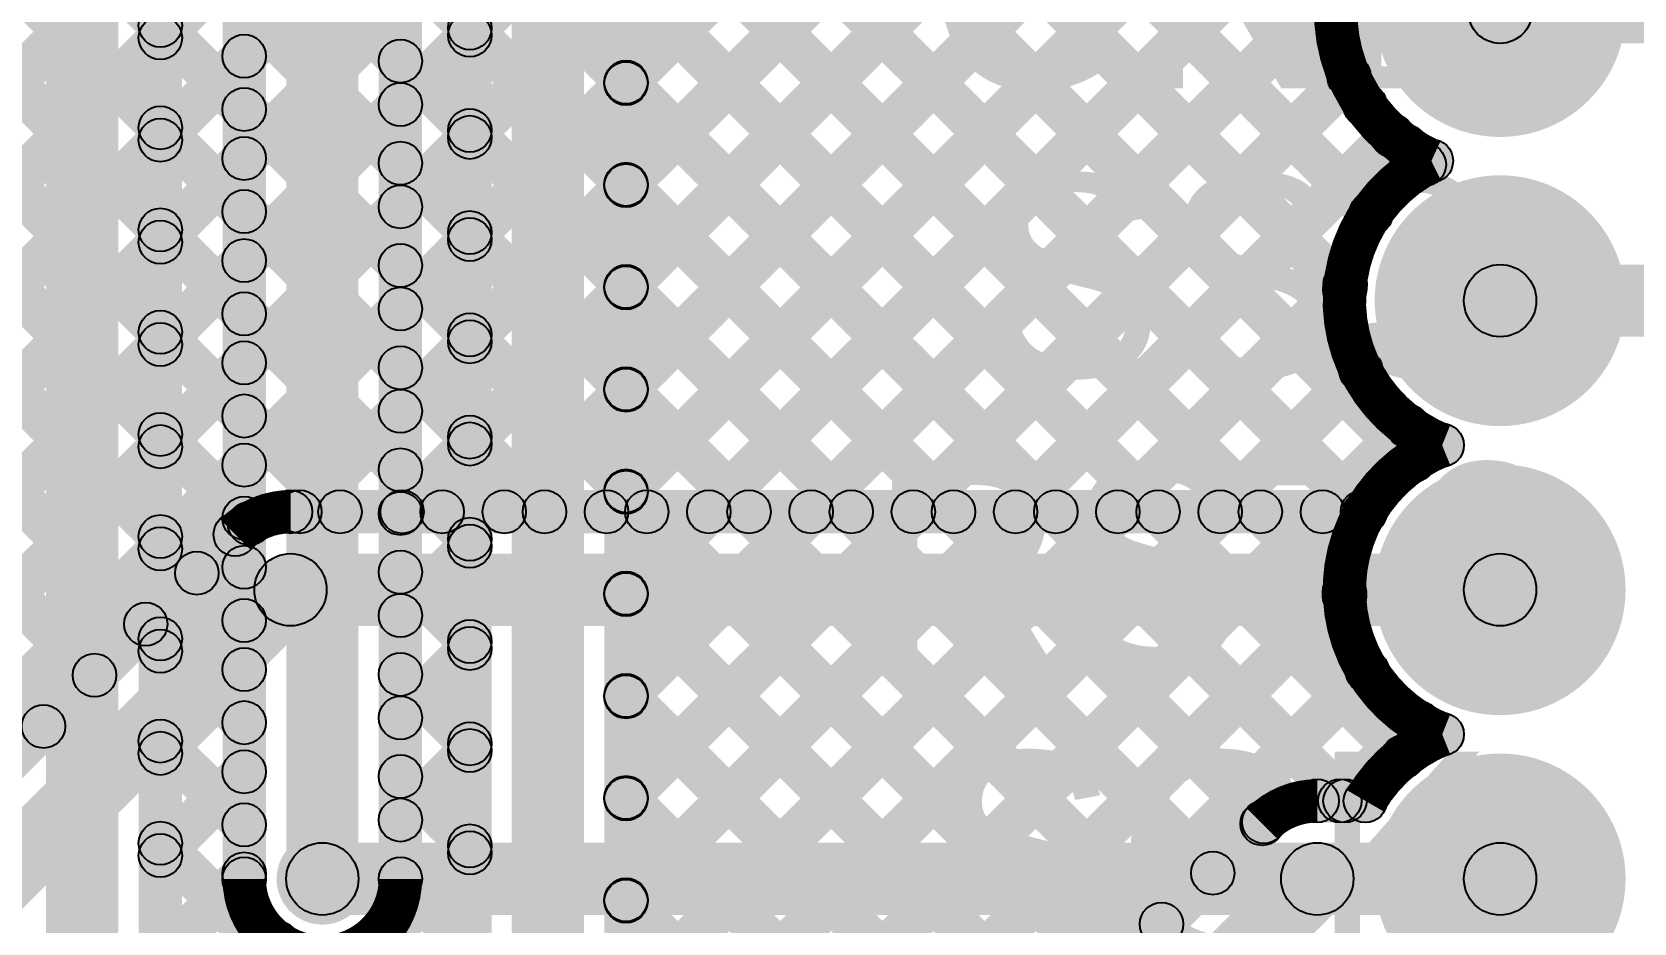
# Model space of a CAD drawing. Header units: millimetres. Extents: x 0 to 212, y 0 to 213.
# Drawn here: x 1.994 to 2.547, y 1.566 to 1.874 of the extents above; entities that cross this region are included whole.
import ezdxf

# ---------------------------------------------------------------- set-up
doc = ezdxf.new("R2010")
doc.units = ezdxf.units.MM
doc.header["$MEASUREMENT"] = 0
for name, color, linetype in [('BottomLayer', 5, 'Continuous'), ('BottomSolder', 6, 'Continuous'), ('PadHoleLayer', 156, 'Continuous'), ('TopLayer', 1, 'Continuous'), ('TopOverlay', 2, 'Continuous'), ('TopSolder', 216, 'Continuous'), ('ViaHoleLayer', 16, 'Continuous')]:
    doc.layers.add(name, color=color, linetype=linetype)

# ---------------------------------------------------------------- blocks, each defined once
blk = doc.blocks.new('HDR_M_1X7_1')
at = {"layer": 'BottomLayer'}
h = blk.add_hatch(color=5, dxfattribs=at)
edge = h.paths.add_edge_path()
edge.add_arc((0.3, 0), 0.03937, 0, 360)
h = blk.add_hatch(color=5, dxfattribs=at)
edge = h.paths.add_edge_path()
edge.add_arc((0.4, 0), 0.03937, 0, 360)
h = blk.add_hatch(color=5, dxfattribs=at)
edge = h.paths.add_edge_path()
edge.add_arc((0.5, 0), 0.03937, 0, 360)
h = blk.add_hatch(color=5, dxfattribs=at)
edge = h.paths.add_edge_path()
edge.add_arc((0.6, 0), 0.03937, 0, 360)
at = {"layer": 'BottomSolder'}
h = blk.add_hatch(color=6, dxfattribs=at)
edge = h.paths.add_edge_path()
edge.add_arc((0.3, 0), 0.04337, 0, 360)
h = blk.add_hatch(color=6, dxfattribs=at)
edge = h.paths.add_edge_path()
edge.add_arc((0.4, 0), 0.04337, 0, 360)
h = blk.add_hatch(color=6, dxfattribs=at)
edge = h.paths.add_edge_path()
edge.add_arc((0.5, 0), 0.04337, 0, 360)
h = blk.add_hatch(color=6, dxfattribs=at)
edge = h.paths.add_edge_path()
edge.add_arc((0.6, 0), 0.04337, 0, 360)
at = {"layer": 'PadHoleLayer'}
h = blk.add_hatch(color=156, dxfattribs=at)
edge = h.paths.add_edge_path()
edge.add_arc((0.3, 0), 0.02008, 0, 360)
h = blk.add_hatch(color=156, dxfattribs=at)
edge = h.paths.add_edge_path()
edge.add_arc((0.4, 0), 0.02008, 0, 360)
h = blk.add_hatch(color=156, dxfattribs=at)
edge = h.paths.add_edge_path()
edge.add_arc((0.5, 0), 0.02008, 0, 360)
h = blk.add_hatch(color=156, dxfattribs=at)
edge = h.paths.add_edge_path()
edge.add_arc((0.6, 0), 0.02008, 0, 360)
at = {"layer": 'TopLayer'}
h = blk.add_hatch(color=1, dxfattribs=at)
edge = h.paths.add_edge_path()
edge.add_arc((0.3, 0), 0.03937, 0, 360)
h = blk.add_hatch(color=1, dxfattribs=at)
edge = h.paths.add_edge_path()
edge.add_arc((0.4, 0), 0.03937, 0, 360)
h = blk.add_hatch(color=1, dxfattribs=at)
edge = h.paths.add_edge_path()
edge.add_arc((0.5, 0), 0.03937, 0, 360)
h = blk.add_hatch(color=1, dxfattribs=at)
edge = h.paths.add_edge_path()
edge.add_arc((0.6, 0), 0.03937, 0, 360)
at = {"layer": 'TopSolder'}
h = blk.add_hatch(color=216, dxfattribs=at)
edge = h.paths.add_edge_path()
edge.add_arc((0.3, 0), 0.04337, 0, 360)
h = blk.add_hatch(color=216, dxfattribs=at)
edge = h.paths.add_edge_path()
edge.add_arc((0.4, 0), 0.04337, 0, 360)
h = blk.add_hatch(color=216, dxfattribs=at)
edge = h.paths.add_edge_path()
edge.add_arc((0.5, 0), 0.04337, 0, 360)
h = blk.add_hatch(color=216, dxfattribs=at)
edge = h.paths.add_edge_path()
edge.add_arc((0.6, 0), 0.04337, 0, 360)

msp = doc.modelspace()

# ---------------------------------------------------------------- hatches: boundary and pattern name
at = {"layer": 'BottomLayer'}
for points in [[(1.6318, 2.55461), (1.6424, 2.56522), (2.47656, 1.73106), (2.46595, 1.72046)], [(1.61412, 2.53694), (1.62473, 2.54754), (2.45896, 1.7133), (2.44836, 1.7027)], [(1.59644, 2.51926), (1.60705, 2.52986), (2.42361, 1.7133), (2.413, 1.7027)], [(1.57592, 2.50442), (1.58653, 2.51503), (2.38825, 1.7133), (2.37765, 1.7027)], [(1.33155, 2.5013), (1.34216, 2.51191), (2.14077, 1.7133), (2.13016, 1.7027)], [(1.36451, 2.5037), (1.37512, 2.5143), (2.17612, 1.7133), (2.16551, 1.7027)], [(1.39987, 2.5037), (1.41048, 2.5143), (2.21148, 1.7133), (2.20087, 1.7027)], [(1.43522, 2.5037), (1.44583, 2.5143), (2.24683, 1.7133), (2.23623, 1.7027)], [(1.47058, 2.5037), (1.48119, 2.5143), (2.28219, 1.7133), (2.27158, 1.7027)], [(1.50594, 2.5037), (1.51654, 2.5143), (2.31754, 1.7133), (2.30694, 1.7027)], [(1.54129, 2.5037), (1.5519, 2.5143), (2.3529, 1.7133), (2.34229, 1.7027)], [(1.34564, 2.45186), (1.35625, 2.46247), (2.10541, 1.7133), (2.0948, 1.7027)], [(1.33712, 2.42502), (1.34773, 2.43563), (2.0741, 1.70926), (2.06349, 1.69866)], [(1.24482, 2.41126), (1.25543, 2.42186), (2.02055, 1.65674), (2.00995, 1.64613)], [(1.31856, 2.40823), (1.32917, 2.41883), (2.05591, 1.69209), (2.0453, 1.68149)], [(1.21838, 2.40235), (1.22898, 2.41296), (2.00288, 1.63906), (1.99227, 1.62845)], [(1.2888, 2.40263), (1.29941, 2.41324), (2.03823, 1.67442), (2.02763, 1.66381)], [(1.31917, 1.17784), (1.30857, 1.18845), (2.33194, 2.21182), (2.34254, 2.20121)], [(2.02107, 2.2007), (2.03167, 2.2113), (2.45281, 1.79017), (2.4422, 1.77956)], [(2.05642, 2.2007), (2.06703, 2.2113), (2.46189, 1.81644), (2.45128, 1.80584)], [(2.09178, 2.2007), (2.10238, 2.2113), (2.45984, 1.85385), (2.44923, 1.84325)], [(1.34279, 1.1661), (1.33218, 1.1767), (2.3597, 2.20422), (2.3703, 2.19362)], [(1.3631, 1.15106), (1.35249, 1.16166), (2.3642, 2.17337), (2.37481, 2.16276)], [(1.37003, 1.12263), (1.35943, 1.13324), (2.3815, 2.15532), (2.39211, 2.14471)], [(0.99415, 0.7114), (0.98354, 0.722), (2.39918, 2.13764), (2.40978, 2.12703)], [(1.02951, 0.7114), (1.0189, 0.722), (2.41686, 2.11996), (2.42746, 2.10935)], [(1.06486, 0.7114), (1.05426, 0.722), (2.44206, 2.10981), (2.45267, 2.0992)], [(2.09152, 1.7027), (2.08091, 1.7133), (2.45204, 2.08443), (2.46265, 2.07383)], [(2.12687, 1.7027), (2.11626, 1.7133), (2.48739, 2.08443), (2.498, 2.07383)], [(2.16223, 1.7027), (2.15162, 1.7133), (2.52275, 2.08443), (2.53336, 2.07383)], [(2.19758, 1.7027), (2.18698, 1.7133), (2.5327, 2.05902), (2.5433, 2.04842)], [(2.23294, 1.7027), (2.22233, 1.7133), (2.5327, 2.02367), (2.5433, 2.01306)], [(2.26829, 1.7027), (2.25769, 1.7133), (2.4398, 1.89541), (2.4504, 1.88481)], [(2.50123, 1.87), (2.50123, 1.892), (2.561, 1.892), (2.561, 1.87)], [(2.30365, 1.7027), (2.29304, 1.7133), (2.44365, 1.86392), (2.45426, 1.85331)], [(2.339, 1.7027), (2.3284, 1.7133), (2.45854, 1.84345), (2.46915, 1.83284)], [(2.46348, 1.82899), (2.47409, 1.8396), (2.48032, 1.83336), (2.46972, 1.82276)], [(2.37436, 1.7027), (2.36375, 1.7133), (2.44235, 1.79191), (2.45296, 1.7813)], [(2.50123, 1.7685), (2.50123, 1.7935), (2.562, 1.7935), (2.562, 1.7685)], [(2.40971, 1.7027), (2.39911, 1.7133), (2.44784, 1.76203), (2.45844, 1.75143)], [(2.44507, 1.7027), (2.43446, 1.7133), (2.46404, 1.74288), (2.47465, 1.73228)], [(2.083, 1.7005), (2.083, 1.7155), (2.45462, 1.7155), (2.45462, 1.7005)], [(1.70721, 1.33279), (1.6966, 1.3434), (2.0586, 1.7054), (2.06921, 1.69479)], [(1.72984, 1.31016), (1.71216, 1.32784), (2.07416, 1.68984), (2.09184, 1.67216)], [(2.083, 1.6685), (2.083, 1.6935), (2.50123, 1.6935), (2.50123, 1.6685)], [(2.08516, 1.57216), (2.10284, 1.58984), (2.10284, 1.58984), (2.08516, 1.57216)], [(2.094, 1.5685), (2.094, 1.5935), (2.50123, 1.5935), (2.50123, 1.5685)]]:
    msp.add_hatch(color=5, dxfattribs=at).paths.add_polyline_path(points)
h = msp.add_hatch(color=5, dxfattribs=at)
edge = h.paths.add_edge_path()
edge.add_arc((2.50123, 1.881), 0.011, 0, 360)
h = msp.add_hatch(color=5, dxfattribs=at)
edge = h.paths.add_edge_path()
edge.add_arc((2.44896, 1.85861), 0.0075, 0, 360)
h = msp.add_hatch(color=5, dxfattribs=at)
edge = h.paths.add_edge_path()
edge.add_arc((2.45453, 1.84855), 0.0075, 0, 360)
h = msp.add_hatch(color=5, dxfattribs=at)
edge = h.paths.add_edge_path()
edge.add_arc((2.46385, 1.83815), 0.0075, 0, 360)
h = msp.add_hatch(color=5, dxfattribs=at)
edge = h.paths.add_edge_path()
edge.add_arc((2.46878, 1.8343), 0.0075, 0, 360)
h = msp.add_hatch(color=5, dxfattribs=at)
edge = h.paths.add_edge_path()
edge.add_arc((2.47502, 1.82806), 0.0075, 0, 360)
h = msp.add_hatch(color=5, dxfattribs=at)
edge = h.paths.add_edge_path()
edge.add_arc((2.47746, 1.82934), 0.0075, 0, 360)
h = msp.add_hatch(color=5, dxfattribs=at)
edge = h.paths.add_edge_path()
edge.add_arc((2.47746, 1.82934), 0.0075, 0, 360)
h = msp.add_hatch(color=5, dxfattribs=at)
edge = h.paths.add_edge_path()
edge.add_arc((2.45659, 1.81114), 0.0075, 0, 360)
h = msp.add_hatch(color=5, dxfattribs=at)
edge = h.paths.add_edge_path()
edge.add_arc((2.4475, 1.78487), 0.0075, 0, 360)
h = msp.add_hatch(color=5, dxfattribs=at)
edge = h.paths.add_edge_path()
edge.add_arc((2.44766, 1.7866), 0.0075, 0, 360)
h = msp.add_hatch(color=5, dxfattribs=at)
edge = h.paths.add_edge_path()
edge.add_arc((2.50123, 1.781), 0.0125, 0, 360)
h = msp.add_hatch(color=5, dxfattribs=at)
edge = h.paths.add_edge_path()
edge.add_arc((2.45314, 1.75673), 0.0075, 0, 360)
h = msp.add_hatch(color=5, dxfattribs=at)
edge = h.paths.add_edge_path()
edge.add_arc((2.46935, 1.73758), 0.0075, 0, 360)
h = msp.add_hatch(color=5, dxfattribs=at)
edge = h.paths.add_edge_path()
edge.add_arc((2.48119, 1.731), 0.0075, 0, 360)
h = msp.add_hatch(color=5, dxfattribs=at)
edge = h.paths.add_edge_path()
edge.add_arc((2.48119, 1.731), 0.0075, 0, 360)
h = msp.add_hatch(color=5, dxfattribs=at)
edge = h.paths.add_edge_path()
edge.add_arc((2.47126, 1.72576), 0.0075, 0, 360)
h = msp.add_hatch(color=5, dxfattribs=at)
edge = h.paths.add_edge_path()
edge.add_arc((2.06879, 1.70396), 0.0075, 0, 360)
h = msp.add_hatch(color=5, dxfattribs=at)
edge = h.paths.add_edge_path()
edge.add_arc((2.083, 1.708), 0.0075, 0, 360)
h = msp.add_hatch(color=5, dxfattribs=at)
edge = h.paths.add_edge_path()
edge.add_arc((2.083, 1.708), 0.0075, 0, 360)
h = msp.add_hatch(color=5, dxfattribs=at)
edge = h.paths.add_edge_path()
edge.add_arc((2.083, 1.708), 0.0075, 0, 360)
h = msp.add_hatch(color=5, dxfattribs=at)
edge = h.paths.add_edge_path()
edge.add_arc((2.08621, 1.708), 0.0075, 0, 360)
h = msp.add_hatch(color=5, dxfattribs=at)
edge = h.paths.add_edge_path()
edge.add_arc((2.10011, 1.708), 0.0075, 0, 360)
h = msp.add_hatch(color=5, dxfattribs=at)
edge = h.paths.add_edge_path()
edge.add_arc((2.12157, 1.708), 0.0075, 0, 360)
h = msp.add_hatch(color=5, dxfattribs=at)
edge = h.paths.add_edge_path()
edge.add_arc((2.13546, 1.708), 0.0075, 0, 360)
h = msp.add_hatch(color=5, dxfattribs=at)
edge = h.paths.add_edge_path()
edge.add_arc((2.15692, 1.708), 0.0075, 0, 360)
h = msp.add_hatch(color=5, dxfattribs=at)
edge = h.paths.add_edge_path()
edge.add_arc((2.17082, 1.708), 0.0075, 0, 360)
h = msp.add_hatch(color=5, dxfattribs=at)
edge = h.paths.add_edge_path()
edge.add_arc((2.19228, 1.708), 0.0075, 0, 360)
h = msp.add_hatch(color=5, dxfattribs=at)
edge = h.paths.add_edge_path()
edge.add_arc((2.20617, 1.708), 0.0075, 0, 360)
h = msp.add_hatch(color=5, dxfattribs=at)
edge = h.paths.add_edge_path()
edge.add_arc((2.22763, 1.708), 0.0075, 0, 360)
h = msp.add_hatch(color=5, dxfattribs=at)
edge = h.paths.add_edge_path()
edge.add_arc((2.24153, 1.708), 0.0075, 0, 360)
h = msp.add_hatch(color=5, dxfattribs=at)
edge = h.paths.add_edge_path()
edge.add_arc((2.26299, 1.708), 0.0075, 0, 360)
h = msp.add_hatch(color=5, dxfattribs=at)
edge = h.paths.add_edge_path()
edge.add_arc((2.27688, 1.708), 0.0075, 0, 360)
h = msp.add_hatch(color=5, dxfattribs=at)
edge = h.paths.add_edge_path()
edge.add_arc((2.29834, 1.708), 0.0075, 0, 360)
h = msp.add_hatch(color=5, dxfattribs=at)
edge = h.paths.add_edge_path()
edge.add_arc((2.31224, 1.708), 0.0075, 0, 360)
h = msp.add_hatch(color=5, dxfattribs=at)
edge = h.paths.add_edge_path()
edge.add_arc((2.3337, 1.708), 0.0075, 0, 360)
h = msp.add_hatch(color=5, dxfattribs=at)
edge = h.paths.add_edge_path()
edge.add_arc((2.34759, 1.708), 0.0075, 0, 360)
h = msp.add_hatch(color=5, dxfattribs=at)
edge = h.paths.add_edge_path()
edge.add_arc((2.36906, 1.708), 0.0075, 0, 360)
h = msp.add_hatch(color=5, dxfattribs=at)
edge = h.paths.add_edge_path()
edge.add_arc((2.38295, 1.708), 0.0075, 0, 360)
h = msp.add_hatch(color=5, dxfattribs=at)
edge = h.paths.add_edge_path()
edge.add_arc((2.40441, 1.708), 0.0075, 0, 360)
h = msp.add_hatch(color=5, dxfattribs=at)
edge = h.paths.add_edge_path()
edge.add_arc((2.41831, 1.708), 0.0075, 0, 360)
h = msp.add_hatch(color=5, dxfattribs=at)
edge = h.paths.add_edge_path()
edge.add_arc((2.43977, 1.708), 0.0075, 0, 360)
h = msp.add_hatch(color=5, dxfattribs=at)
edge = h.paths.add_edge_path()
edge.add_arc((2.45366, 1.708), 0.0075, 0, 360)
h = msp.add_hatch(color=5, dxfattribs=at)
edge = h.paths.add_edge_path()
edge.add_arc((2.45462, 1.708), 0.0075, 0, 360)
h = msp.add_hatch(color=5, dxfattribs=at)
edge = h.paths.add_edge_path()
edge.add_arc((2.45462, 1.708), 0.0075, 0, 360)
h = msp.add_hatch(color=5, dxfattribs=at)
edge = h.paths.add_edge_path()
edge.add_arc((2.06391, 1.70009), 0.0075, 0, 360)
h = msp.add_hatch(color=5, dxfattribs=at)
edge = h.paths.add_edge_path()
edge.add_arc((2.06391, 1.70009), 0.0075, 0, 360)
h = msp.add_hatch(color=5, dxfattribs=at)
edge = h.paths.add_edge_path()
edge.add_arc((2.06391, 1.70009), 0.0075, 0, 360)
h = msp.add_hatch(color=5, dxfattribs=at)
edge = h.paths.add_edge_path()
edge.add_arc((2.05061, 1.68679), 0.0075, 0, 360)
h = msp.add_hatch(color=5, dxfattribs=at)
edge = h.paths.add_edge_path()
edge.add_arc((2.083, 1.681), 0.0125, 0, 360)
h = msp.add_hatch(color=5, dxfattribs=at)
edge = h.paths.add_edge_path()
edge.add_arc((2.083, 1.681), 0.0125, 0, 360)
h = msp.add_hatch(color=5, dxfattribs=at)
edge = h.paths.add_edge_path()
edge.add_arc((2.50123, 1.681), 0.0125, 0, 360)
h = msp.add_hatch(color=5, dxfattribs=at)
edge = h.paths.add_edge_path()
edge.add_arc((2.03293, 1.66911), 0.0075, 0, 360)
h = msp.add_hatch(color=5, dxfattribs=at)
edge = h.paths.add_edge_path()
edge.add_arc((2.01525, 1.65143), 0.0075, 0, 360)
h = msp.add_hatch(color=5, dxfattribs=at)
edge = h.paths.add_edge_path()
edge.add_arc((1.99757, 1.63376), 0.0075, 0, 360)
h = msp.add_hatch(color=5, dxfattribs=at)
edge = h.paths.add_edge_path()
edge.add_arc((2.094, 1.581), 0.0125, 0, 360)
h = msp.add_hatch(color=5, dxfattribs=at)
edge = h.paths.add_edge_path()
edge.add_arc((2.094, 1.581), 0.0125, 0, 360)
h = msp.add_hatch(color=5, dxfattribs=at)
edge = h.paths.add_edge_path()
edge.add_arc((2.094, 1.581), 0.0125, 0, 360)
h = msp.add_hatch(color=5, dxfattribs=at)
edge = h.paths.add_edge_path()
edge.add_arc((2.094, 1.581), 0.01181, 0, 360)
h = msp.add_hatch(color=5, dxfattribs=at)
edge = h.paths.add_edge_path()
edge.add_arc((2.50123, 1.581), 0.0125, 0, 360)
at = {"layer": 'BottomSolder'}
h = msp.add_hatch(color=6, dxfattribs=at)
edge = h.paths.add_edge_path()
edge.add_arc((2.094, 1.581), 0.01581, 0, 360)
at = {"layer": 'TopLayer'}
for points in [[(2.1845, 1.481), (2.1595, 1.481), (2.1595, 2.333), (2.1845, 2.333)], [(2.2065, 1.481), (2.1915, 1.481), (2.1915, 2.333), (2.2065, 2.333)], [(2.1525, 1.481), (2.1375, 1.481), (2.1375, 2.32182), (2.1525, 2.32182)], [(2.1065, 1.581), (2.0815, 1.581), (2.0815, 2.314), (2.1065, 2.314)], [(2.1285, 1.581), (2.1135, 1.581), (2.1135, 2.314), (2.1285, 2.314)], [(2.0745, 1.581), (2.0595, 1.581), (2.0595, 2.30282), (2.0745, 2.30282)], [(2.0235, 1.381), (1.9985, 1.381), (1.9985, 2.233), (2.0235, 2.233)], [(2.0455, 1.381), (2.0305, 1.381), (2.0305, 2.233), (2.0455, 2.233)], [(2.2043, 1.85084), (2.1937, 1.86145), (2.44206, 2.10981), (2.45267, 2.0992)], [(2.1937, 2.09878), (2.2043, 2.10939), (2.45984, 1.85385), (2.44923, 1.84325)], [(2.2043, 1.78013), (2.1937, 1.79073), (2.48739, 2.08443), (2.498, 2.07383)], [(2.2043, 1.74477), (2.1937, 1.75538), (2.52275, 2.08443), (2.53336, 2.07383)], [(2.2043, 1.81548), (2.1937, 1.82609), (2.45204, 2.08443), (2.46265, 2.07383)], [(2.1937, 2.06342), (2.2043, 2.07403), (2.46189, 1.81644), (2.45128, 1.80584)], [(2.2043, 1.70942), (2.1937, 1.72002), (2.5317, 2.05802), (2.5423, 2.04742)], [(2.1937, 2.02807), (2.2043, 2.03867), (2.45281, 1.79017), (2.4422, 1.77956)], [(2.2043, 1.67406), (2.1937, 1.68467), (2.5317, 2.02267), (2.5423, 2.01206)], [(2.1937, 1.99271), (2.2043, 2.00332), (2.47656, 1.73106), (2.46595, 1.72046)], [(2.1937, 1.95736), (2.2043, 1.96796), (2.45957, 1.71269), (2.44897, 1.70209)], [(2.1937, 1.922), (2.2043, 1.93261), (2.45271, 1.6842), (2.4421, 1.6736)], [(2.0433, 1.86662), (2.0327, 1.87722), (2.0617, 1.90622), (2.0723, 1.89562)], [(2.1157, 1.89394), (2.1263, 1.90454), (2.1503, 1.88054), (2.1397, 1.86994)], [(2.1937, 1.88665), (2.2043, 1.89725), (2.47305, 1.6285), (2.46245, 1.6179)], [(2.2043, 1.63871), (2.1937, 1.64931), (2.4398, 1.89541), (2.4504, 1.88481)], [(2.0327, 1.87087), (2.0433, 1.88148), (2.0723, 1.85248), (2.0617, 1.84187)], [(2.1263, 1.84355), (2.1157, 1.85416), (2.1397, 1.87816), (2.1503, 1.86755)], [(2.0433, 1.83126), (2.0327, 1.84187), (2.0617, 1.87087), (2.0723, 1.86026)], [(2.1157, 1.85858), (2.1263, 1.86919), (2.1503, 1.84519), (2.1397, 1.83458)], [(2.2043, 1.60335), (2.1937, 1.61396), (2.44365, 1.86392), (2.45426, 1.85331)], [(2.1937, 1.85129), (2.2043, 1.8619), (2.4529, 1.6133), (2.44229, 1.6027)], [(2.0327, 1.83551), (2.0433, 1.84612), (2.0723, 1.81712), (2.0617, 1.80651)], [(2.1263, 1.80819), (2.1157, 1.8188), (2.1397, 1.8428), (2.1503, 1.83219)], [(2.2043, 1.568), (2.1937, 1.5786), (2.45854, 1.84345), (2.46915, 1.83284)], [(2.46348, 1.82899), (2.47409, 1.8396), (2.48032, 1.83336), (2.46972, 1.82276)], [(2.0433, 1.7959), (2.0327, 1.80651), (2.0617, 1.83551), (2.0723, 1.8249)], [(2.1157, 1.82323), (2.1263, 1.83383), (2.1503, 1.80983), (2.1397, 1.79923)], [(2.1937, 1.81594), (2.2043, 1.82654), (2.42484, 1.606), (2.41423, 1.5954)], [(2.0327, 1.80016), (2.0433, 1.81077), (2.0723, 1.78177), (2.0617, 1.77116)], [(2.1263, 1.77284), (2.1157, 1.78345), (2.1397, 1.80745), (2.1503, 1.79684)], [(2.0433, 1.76055), (2.0327, 1.77116), (2.0617, 1.80016), (2.0723, 1.78955)], [(2.1157, 1.78787), (2.1263, 1.79848), (2.1503, 1.77448), (2.1397, 1.76387)], [(2.2043, 1.53264), (2.1937, 1.54325), (2.44235, 1.79191), (2.45296, 1.7813)], [(2.1937, 1.78058), (2.2043, 1.79119), (2.40715, 1.58834), (2.39655, 1.57773)], [(2.0327, 1.7648), (2.0433, 1.77541), (2.0723, 1.74641), (2.0617, 1.7358)], [(2.1263, 1.73748), (2.1157, 1.74809), (2.1397, 1.77209), (2.1503, 1.76148)], [(2.0433, 1.72519), (2.0327, 1.7358), (2.0617, 1.7648), (2.0723, 1.75419)], [(2.1157, 1.75251), (2.1263, 1.76312), (2.1503, 1.73912), (2.1397, 1.72851)], [(2.2043, 1.49729), (2.1937, 1.50789), (2.44784, 1.76203), (2.45844, 1.75143)], [(2.1937, 1.74523), (2.2043, 1.75583), (2.38948, 1.57066), (2.37887, 1.56005)], [(2.0327, 1.72945), (2.0433, 1.74006), (2.0723, 1.71106), (2.0617, 1.70045)], [(2.2043, 1.46193), (2.1937, 1.47254), (2.46404, 1.74288), (2.47465, 1.73228)], [(2.1263, 1.70213), (2.1157, 1.71274), (2.1397, 1.73673), (2.1503, 1.72613)], [(2.0433, 1.68984), (2.0327, 1.70045), (2.0617, 1.72945), (2.0723, 1.71884)], [(2.1157, 1.71716), (2.1263, 1.72777), (2.1503, 1.70377), (2.1397, 1.69316)], [(2.1937, 1.70987), (2.2043, 1.72048), (2.3718, 1.55298), (2.36119, 1.54238)], [(2.0327, 1.69409), (2.0433, 1.7047), (2.0723, 1.6757), (2.0617, 1.66509)], [(2.1263, 1.66677), (2.1157, 1.67738), (2.1397, 1.70138), (2.1503, 1.69077)], [(2.0433, 1.65448), (2.0327, 1.66509), (2.0617, 1.69409), (2.0723, 1.68348)], [(2.1157, 1.6818), (2.1263, 1.69241), (2.1503, 1.66841), (2.1397, 1.6578)], [(2.2043, 1.42658), (2.1937, 1.43718), (2.44207, 1.68555), (2.45267, 1.67495)], [(2.1937, 1.67451), (2.2043, 1.68512), (2.35412, 1.5353), (2.34351, 1.5247)], [(2.0327, 1.65874), (2.0433, 1.66934), (2.0723, 1.64034), (2.0617, 1.62974)], [(2.1263, 1.63142), (2.1157, 1.64202), (2.1397, 1.66602), (2.1503, 1.65542)], [(1.7623, 0.94922), (1.7517, 0.95983), (2.45001, 1.65814), (2.46062, 1.64753)], [(2.0433, 1.61913), (2.0327, 1.62974), (2.0617, 1.65874), (2.0723, 1.64813)], [(2.1157, 1.64645), (2.1263, 1.65706), (2.1503, 1.63306), (2.1397, 1.62245)], [(2.1937, 1.63916), (2.2043, 1.64977), (2.33644, 1.51763), (2.32584, 1.50702)], [(2.45114, 1.6027), (2.44053, 1.6133), (2.46767, 1.64044), (2.47827, 1.62984)], [(2.0327, 1.62338), (2.0433, 1.63399), (2.0723, 1.60499), (2.0617, 1.59438)], [(2.1263, 1.59606), (2.1157, 1.60667), (2.1397, 1.63067), (2.1503, 1.62006)], [(2.0433, 1.58377), (2.0327, 1.59438), (2.0617, 1.62338), (2.0723, 1.61277)], [(2.1157, 1.61109), (2.1263, 1.6217), (2.1503, 1.5977), (2.1397, 1.58709)], [(2.1937, 1.6038), (2.2043, 1.61441), (2.31877, 1.49995), (2.30816, 1.48934)], [(2.438, 1.6005), (2.438, 1.6155), (2.45462, 1.6155), (2.45462, 1.6005)], [(1.77621, 0.94679), (1.7656, 0.9574), (2.4136, 1.6054), (2.42421, 1.59479)], [(2.0327, 1.58803), (2.0433, 1.59863), (2.1503, 1.49163), (2.1397, 1.48103)], [(2.0433, 1.47771), (2.0327, 1.48831), (2.1397, 1.59531), (2.1503, 1.58471)], [(1.79884, 0.92416), (1.78116, 0.94184), (2.42916, 1.58984), (2.44684, 1.57216)], [(2.438, 1.5685), (2.438, 1.5935), (2.50123, 1.5935), (2.50123, 1.5685)], [(2.0433, 1.54842), (2.0327, 1.55902), (2.0617, 1.58802), (2.0723, 1.57742)], [(2.1157, 1.57574), (2.1263, 1.58634), (2.1503, 1.56235), (2.1397, 1.55174)], [(2.1937, 1.56845), (2.2043, 1.57906), (2.30109, 1.48227), (2.29048, 1.47166)]]:
    msp.add_hatch(color=1, dxfattribs=at).paths.add_polyline_path(points)
h = msp.add_hatch(color=1, dxfattribs=at)
edge = h.paths.add_edge_path()
edge.add_arc((2.038, 1.87617), 0.0075, 0, 360)
h = msp.add_hatch(color=1, dxfattribs=at)
edge = h.paths.add_edge_path()
edge.add_arc((2.038, 1.87192), 0.0075, 0, 360)
h = msp.add_hatch(color=1, dxfattribs=at)
edge = h.paths.add_edge_path()
edge.add_arc((2.145, 1.87524), 0.0075, 0, 360)
h = msp.add_hatch(color=1, dxfattribs=at)
edge = h.paths.add_edge_path()
edge.add_arc((2.145, 1.87285), 0.0075, 0, 360)
h = msp.add_hatch(color=1, dxfattribs=at)
edge = h.paths.add_edge_path()
edge.add_arc((2.067, 1.86556), 0.0075, 0, 360)
h = msp.add_hatch(color=1, dxfattribs=at)
edge = h.paths.add_edge_path()
edge.add_arc((2.121, 1.86388), 0.0075, 0, 360)
h = msp.add_hatch(color=1, dxfattribs=at)
edge = h.paths.add_edge_path()
edge.add_arc((2.199, 1.85659), 0.0075, 0, 360)
h = msp.add_hatch(color=1, dxfattribs=at)
edge = h.paths.add_edge_path()
edge.add_arc((2.199, 1.85614), 0.0075, 0, 360)
h = msp.add_hatch(color=1, dxfattribs=at)
edge = h.paths.add_edge_path()
edge.add_arc((2.44896, 1.85861), 0.0075, 0, 360)
h = msp.add_hatch(color=1, dxfattribs=at)
edge = h.paths.add_edge_path()
edge.add_arc((2.121, 1.84885), 0.0075, 0, 360)
h = msp.add_hatch(color=1, dxfattribs=at)
edge = h.paths.add_edge_path()
edge.add_arc((2.45453, 1.84855), 0.0075, 0, 360)
h = msp.add_hatch(color=1, dxfattribs=at)
edge = h.paths.add_edge_path()
edge.add_arc((2.067, 1.84717), 0.0075, 0, 360)
h = msp.add_hatch(color=1, dxfattribs=at)
edge = h.paths.add_edge_path()
edge.add_arc((2.038, 1.84082), 0.0075, 0, 360)
h = msp.add_hatch(color=1, dxfattribs=at)
edge = h.paths.add_edge_path()
edge.add_arc((2.145, 1.83988), 0.0075, 0, 360)
h = msp.add_hatch(color=1, dxfattribs=at)
edge = h.paths.add_edge_path()
edge.add_arc((2.145, 1.8375), 0.0075, 0, 360)
h = msp.add_hatch(color=1, dxfattribs=at)
edge = h.paths.add_edge_path()
edge.add_arc((2.46385, 1.83815), 0.0075, 0, 360)
h = msp.add_hatch(color=1, dxfattribs=at)
edge = h.paths.add_edge_path()
edge.add_arc((2.038, 1.83656), 0.0075, 0, 360)
h = msp.add_hatch(color=1, dxfattribs=at)
edge = h.paths.add_edge_path()
edge.add_arc((2.46878, 1.8343), 0.0075, 0, 360)
h = msp.add_hatch(color=1, dxfattribs=at)
edge = h.paths.add_edge_path()
edge.add_arc((2.067, 1.83021), 0.0075, 0, 360)
h = msp.add_hatch(color=1, dxfattribs=at)
edge = h.paths.add_edge_path()
edge.add_arc((2.121, 1.82853), 0.0075, 0, 360)
h = msp.add_hatch(color=1, dxfattribs=at)
edge = h.paths.add_edge_path()
edge.add_arc((2.47502, 1.82806), 0.0075, 0, 360)
h = msp.add_hatch(color=1, dxfattribs=at)
edge = h.paths.add_edge_path()
edge.add_arc((2.47746, 1.82934), 0.0075, 0, 360)
h = msp.add_hatch(color=1, dxfattribs=at)
edge = h.paths.add_edge_path()
edge.add_arc((2.47746, 1.82934), 0.0075, 0, 360)
h = msp.add_hatch(color=1, dxfattribs=at)
edge = h.paths.add_edge_path()
edge.add_arc((2.199, 1.82124), 0.0075, 0, 360)
h = msp.add_hatch(color=1, dxfattribs=at)
edge = h.paths.add_edge_path()
edge.add_arc((2.199, 1.82079), 0.0075, 0, 360)
h = msp.add_hatch(color=1, dxfattribs=at)
edge = h.paths.add_edge_path()
edge.add_arc((2.067, 1.81182), 0.0075, 0, 360)
h = msp.add_hatch(color=1, dxfattribs=at)
edge = h.paths.add_edge_path()
edge.add_arc((2.121, 1.8135), 0.0075, 0, 360)
h = msp.add_hatch(color=1, dxfattribs=at)
edge = h.paths.add_edge_path()
edge.add_arc((2.45659, 1.81114), 0.0075, 0, 360)
h = msp.add_hatch(color=1, dxfattribs=at)
edge = h.paths.add_edge_path()
edge.add_arc((2.038, 1.80546), 0.0075, 0, 360)
h = msp.add_hatch(color=1, dxfattribs=at)
edge = h.paths.add_edge_path()
edge.add_arc((2.145, 1.80453), 0.0075, 0, 360)
h = msp.add_hatch(color=1, dxfattribs=at)
edge = h.paths.add_edge_path()
edge.add_arc((2.038, 1.80121), 0.0075, 0, 360)
h = msp.add_hatch(color=1, dxfattribs=at)
edge = h.paths.add_edge_path()
edge.add_arc((2.145, 1.80214), 0.0075, 0, 360)
h = msp.add_hatch(color=1, dxfattribs=at)
edge = h.paths.add_edge_path()
edge.add_arc((2.067, 1.79485), 0.0075, 0, 360)
h = msp.add_hatch(color=1, dxfattribs=at)
edge = h.paths.add_edge_path()
edge.add_arc((2.121, 1.79317), 0.0075, 0, 360)
h = msp.add_hatch(color=1, dxfattribs=at)
edge = h.paths.add_edge_path()
edge.add_arc((2.199, 1.78588), 0.0075, 0, 360)
h = msp.add_hatch(color=1, dxfattribs=at)
edge = h.paths.add_edge_path()
edge.add_arc((2.199, 1.78543), 0.0075, 0, 360)
h = msp.add_hatch(color=1, dxfattribs=at)
edge = h.paths.add_edge_path()
edge.add_arc((2.4475, 1.78487), 0.0075, 0, 360)
h = msp.add_hatch(color=1, dxfattribs=at)
edge = h.paths.add_edge_path()
edge.add_arc((2.44766, 1.7866), 0.0075, 0, 360)
h = msp.add_hatch(color=1, dxfattribs=at)
edge = h.paths.add_edge_path()
edge.add_arc((2.067, 1.77646), 0.0075, 0, 360)
h = msp.add_hatch(color=1, dxfattribs=at)
edge = h.paths.add_edge_path()
edge.add_arc((2.121, 1.77814), 0.0075, 0, 360)
h = msp.add_hatch(color=1, dxfattribs=at)
edge = h.paths.add_edge_path()
edge.add_arc((2.038, 1.77011), 0.0075, 0, 360)
h = msp.add_hatch(color=1, dxfattribs=at)
edge = h.paths.add_edge_path()
edge.add_arc((2.038, 1.76585), 0.0075, 0, 360)
h = msp.add_hatch(color=1, dxfattribs=at)
edge = h.paths.add_edge_path()
edge.add_arc((2.145, 1.76917), 0.0075, 0, 360)
h = msp.add_hatch(color=1, dxfattribs=at)
edge = h.paths.add_edge_path()
edge.add_arc((2.145, 1.76679), 0.0075, 0, 360)
h = msp.add_hatch(color=1, dxfattribs=at)
edge = h.paths.add_edge_path()
edge.add_arc((2.067, 1.7595), 0.0075, 0, 360)
h = msp.add_hatch(color=1, dxfattribs=at)
edge = h.paths.add_edge_path()
edge.add_arc((2.121, 1.75782), 0.0075, 0, 360)
h = msp.add_hatch(color=1, dxfattribs=at)
edge = h.paths.add_edge_path()
edge.add_arc((2.45314, 1.75673), 0.0075, 0, 360)
h = msp.add_hatch(color=1, dxfattribs=at)
edge = h.paths.add_edge_path()
edge.add_arc((2.199, 1.75053), 0.0075, 0, 360)
h = msp.add_hatch(color=1, dxfattribs=at)
edge = h.paths.add_edge_path()
edge.add_arc((2.199, 1.75008), 0.0075, 0, 360)
h = msp.add_hatch(color=1, dxfattribs=at)
edge = h.paths.add_edge_path()
edge.add_arc((2.121, 1.74279), 0.0075, 0, 360)
h = msp.add_hatch(color=1, dxfattribs=at)
edge = h.paths.add_edge_path()
edge.add_arc((2.067, 1.74111), 0.0075, 0, 360)
h = msp.add_hatch(color=1, dxfattribs=at)
edge = h.paths.add_edge_path()
edge.add_arc((2.46935, 1.73758), 0.0075, 0, 360)
h = msp.add_hatch(color=1, dxfattribs=at)
edge = h.paths.add_edge_path()
edge.add_arc((2.038, 1.73475), 0.0075, 0, 360)
h = msp.add_hatch(color=1, dxfattribs=at)
edge = h.paths.add_edge_path()
edge.add_arc((2.145, 1.73382), 0.0075, 0, 360)
h = msp.add_hatch(color=1, dxfattribs=at)
edge = h.paths.add_edge_path()
edge.add_arc((2.038, 1.7305), 0.0075, 0, 360)
h = msp.add_hatch(color=1, dxfattribs=at)
edge = h.paths.add_edge_path()
edge.add_arc((2.145, 1.73143), 0.0075, 0, 360)
h = msp.add_hatch(color=1, dxfattribs=at)
edge = h.paths.add_edge_path()
edge.add_arc((2.48119, 1.731), 0.0075, 0, 360)
h = msp.add_hatch(color=1, dxfattribs=at)
edge = h.paths.add_edge_path()
edge.add_arc((2.48119, 1.731), 0.0075, 0, 360)
h = msp.add_hatch(color=1, dxfattribs=at)
edge = h.paths.add_edge_path()
edge.add_arc((2.067, 1.72414), 0.0075, 0, 360)
h = msp.add_hatch(color=1, dxfattribs=at)
edge = h.paths.add_edge_path()
edge.add_arc((2.121, 1.72246), 0.0075, 0, 360)
h = msp.add_hatch(color=1, dxfattribs=at)
edge = h.paths.add_edge_path()
edge.add_arc((2.47126, 1.72576), 0.0075, 0, 360)
h = msp.add_hatch(color=1, dxfattribs=at)
edge = h.paths.add_edge_path()
edge.add_arc((2.199, 1.71517), 0.0075, 0, 360)
h = msp.add_hatch(color=1, dxfattribs=at)
edge = h.paths.add_edge_path()
edge.add_arc((2.199, 1.71472), 0.0075, 0, 360)
h = msp.add_hatch(color=1, dxfattribs=at)
edge = h.paths.add_edge_path()
edge.add_arc((2.067, 1.70575), 0.0075, 0, 360)
h = msp.add_hatch(color=1, dxfattribs=at)
edge = h.paths.add_edge_path()
edge.add_arc((2.121, 1.70743), 0.0075, 0, 360)
h = msp.add_hatch(color=1, dxfattribs=at)
edge = h.paths.add_edge_path()
edge.add_arc((2.45427, 1.70739), 0.0075, 0, 360)
h = msp.add_hatch(color=1, dxfattribs=at)
edge = h.paths.add_edge_path()
edge.add_arc((2.038, 1.6994), 0.0075, 0, 360)
h = msp.add_hatch(color=1, dxfattribs=at)
edge = h.paths.add_edge_path()
edge.add_arc((2.145, 1.69846), 0.0075, 0, 360)
h = msp.add_hatch(color=1, dxfattribs=at)
edge = h.paths.add_edge_path()
edge.add_arc((2.038, 1.69514), 0.0075, 0, 360)
h = msp.add_hatch(color=1, dxfattribs=at)
edge = h.paths.add_edge_path()
edge.add_arc((2.145, 1.69608), 0.0075, 0, 360)
h = msp.add_hatch(color=1, dxfattribs=at)
edge = h.paths.add_edge_path()
edge.add_arc((2.067, 1.68879), 0.0075, 0, 360)
h = msp.add_hatch(color=1, dxfattribs=at)
edge = h.paths.add_edge_path()
edge.add_arc((2.121, 1.68711), 0.0075, 0, 360)
h = msp.add_hatch(color=1, dxfattribs=at)
edge = h.paths.add_edge_path()
edge.add_arc((2.199, 1.67982), 0.0075, 0, 360)
h = msp.add_hatch(color=1, dxfattribs=at)
edge = h.paths.add_edge_path()
edge.add_arc((2.199, 1.67937), 0.0075, 0, 360)
h = msp.add_hatch(color=1, dxfattribs=at)
edge = h.paths.add_edge_path()
edge.add_arc((2.44737, 1.68025), 0.0075, 0, 360)
h = msp.add_hatch(color=1, dxfattribs=at)
edge = h.paths.add_edge_path()
edge.add_arc((2.44741, 1.6789), 0.0075, 0, 360)
h = msp.add_hatch(color=1, dxfattribs=at)
edge = h.paths.add_edge_path()
edge.add_arc((2.121, 1.67208), 0.0075, 0, 360)
h = msp.add_hatch(color=1, dxfattribs=at)
edge = h.paths.add_edge_path()
edge.add_arc((2.067, 1.6704), 0.0075, 0, 360)
h = msp.add_hatch(color=1, dxfattribs=at)
edge = h.paths.add_edge_path()
edge.add_arc((2.038, 1.66404), 0.0075, 0, 360)
h = msp.add_hatch(color=1, dxfattribs=at)
edge = h.paths.add_edge_path()
edge.add_arc((2.038, 1.65979), 0.0075, 0, 360)
h = msp.add_hatch(color=1, dxfattribs=at)
edge = h.paths.add_edge_path()
edge.add_arc((2.145, 1.66311), 0.0075, 0, 360)
h = msp.add_hatch(color=1, dxfattribs=at)
edge = h.paths.add_edge_path()
edge.add_arc((2.145, 1.66072), 0.0075, 0, 360)
h = msp.add_hatch(color=1, dxfattribs=at)
edge = h.paths.add_edge_path()
edge.add_arc((2.067, 1.65343), 0.0075, 0, 360)
h = msp.add_hatch(color=1, dxfattribs=at)
edge = h.paths.add_edge_path()
edge.add_arc((2.121, 1.65175), 0.0075, 0, 360)
h = msp.add_hatch(color=1, dxfattribs=at)
edge = h.paths.add_edge_path()
edge.add_arc((2.45531, 1.65284), 0.0075, 0, 360)
h = msp.add_hatch(color=1, dxfattribs=at)
edge = h.paths.add_edge_path()
edge.add_arc((2.199, 1.64446), 0.0075, 0, 360)
h = msp.add_hatch(color=1, dxfattribs=at)
edge = h.paths.add_edge_path()
edge.add_arc((2.199, 1.64401), 0.0075, 0, 360)
h = msp.add_hatch(color=1, dxfattribs=at)
edge = h.paths.add_edge_path()
edge.add_arc((2.067, 1.63504), 0.0075, 0, 360)
h = msp.add_hatch(color=1, dxfattribs=at)
edge = h.paths.add_edge_path()
edge.add_arc((2.121, 1.63672), 0.0075, 0, 360)
h = msp.add_hatch(color=1, dxfattribs=at)
edge = h.paths.add_edge_path()
edge.add_arc((2.47297, 1.63514), 0.0075, 0, 360)
h = msp.add_hatch(color=1, dxfattribs=at)
edge = h.paths.add_edge_path()
edge.add_arc((2.038, 1.62869), 0.0075, 0, 360)
h = msp.add_hatch(color=1, dxfattribs=at)
edge = h.paths.add_edge_path()
edge.add_arc((2.145, 1.62775), 0.0075, 0, 360)
h = msp.add_hatch(color=1, dxfattribs=at)
edge = h.paths.add_edge_path()
edge.add_arc((2.48119, 1.631), 0.0075, 0, 360)
h = msp.add_hatch(color=1, dxfattribs=at)
edge = h.paths.add_edge_path()
edge.add_arc((2.48119, 1.631), 0.0075, 0, 360)
h = msp.add_hatch(color=1, dxfattribs=at)
edge = h.paths.add_edge_path()
edge.add_arc((2.038, 1.62443), 0.0075, 0, 360)
h = msp.add_hatch(color=1, dxfattribs=at)
edge = h.paths.add_edge_path()
edge.add_arc((2.145, 1.62537), 0.0075, 0, 360)
h = msp.add_hatch(color=1, dxfattribs=at)
edge = h.paths.add_edge_path()
edge.add_arc((2.46775, 1.6232), 0.0075, 0, 360)
h = msp.add_hatch(color=1, dxfattribs=at)
edge = h.paths.add_edge_path()
edge.add_arc((2.067, 1.61808), 0.0075, 0, 360)
h = msp.add_hatch(color=1, dxfattribs=at)
edge = h.paths.add_edge_path()
edge.add_arc((2.121, 1.6164), 0.0075, 0, 360)
h = msp.add_hatch(color=1, dxfattribs=at)
edge = h.paths.add_edge_path()
edge.add_arc((2.199, 1.60911), 0.0075, 0, 360)
h = msp.add_hatch(color=1, dxfattribs=at)
edge = h.paths.add_edge_path()
edge.add_arc((2.199, 1.60865), 0.0075, 0, 360)
h = msp.add_hatch(color=1, dxfattribs=at)
edge = h.paths.add_edge_path()
edge.add_arc((2.438, 1.608), 0.0075, 0, 360)
h = msp.add_hatch(color=1, dxfattribs=at)
edge = h.paths.add_edge_path()
edge.add_arc((2.438, 1.608), 0.0075, 0, 360)
h = msp.add_hatch(color=1, dxfattribs=at)
edge = h.paths.add_edge_path()
edge.add_arc((2.438, 1.608), 0.0075, 0, 360)
h = msp.add_hatch(color=1, dxfattribs=at)
edge = h.paths.add_edge_path()
edge.add_arc((2.44583, 1.608), 0.0075, 0, 360)
h = msp.add_hatch(color=1, dxfattribs=at)
edge = h.paths.add_edge_path()
edge.add_arc((2.44759, 1.608), 0.0075, 0, 360)
h = msp.add_hatch(color=1, dxfattribs=at)
edge = h.paths.add_edge_path()
edge.add_arc((2.45462, 1.608), 0.0075, 0, 360)
h = msp.add_hatch(color=1, dxfattribs=at)
edge = h.paths.add_edge_path()
edge.add_arc((2.45462, 1.608), 0.0075, 0, 360)
h = msp.add_hatch(color=1, dxfattribs=at)
edge = h.paths.add_edge_path()
edge.add_arc((2.067, 1.59969), 0.0075, 0, 360)
h = msp.add_hatch(color=1, dxfattribs=at)
edge = h.paths.add_edge_path()
edge.add_arc((2.121, 1.60137), 0.0075, 0, 360)
h = msp.add_hatch(color=1, dxfattribs=at)
edge = h.paths.add_edge_path()
edge.add_arc((2.41891, 1.60009), 0.0075, 0, 360)
h = msp.add_hatch(color=1, dxfattribs=at)
edge = h.paths.add_edge_path()
edge.add_arc((2.41891, 1.60009), 0.0075, 0, 360)
h = msp.add_hatch(color=1, dxfattribs=at)
edge = h.paths.add_edge_path()
edge.add_arc((2.41891, 1.60009), 0.0075, 0, 360)
h = msp.add_hatch(color=1, dxfattribs=at)
edge = h.paths.add_edge_path()
edge.add_arc((2.41954, 1.6007), 0.0075, 0, 360)
h = msp.add_hatch(color=1, dxfattribs=at)
edge = h.paths.add_edge_path()
edge.add_arc((2.038, 1.59333), 0.0075, 0, 360)
h = msp.add_hatch(color=1, dxfattribs=at)
edge = h.paths.add_edge_path()
edge.add_arc((2.038, 1.58908), 0.0075, 0, 360)
h = msp.add_hatch(color=1, dxfattribs=at)
edge = h.paths.add_edge_path()
edge.add_arc((2.145, 1.5924), 0.0075, 0, 360)
h = msp.add_hatch(color=1, dxfattribs=at)
edge = h.paths.add_edge_path()
edge.add_arc((2.145, 1.59001), 0.0075, 0, 360)
h = msp.add_hatch(color=1, dxfattribs=at)
edge = h.paths.add_edge_path()
edge.add_arc((2.067, 1.58272), 0.0075, 0, 360)
h = msp.add_hatch(color=1, dxfattribs=at)
edge = h.paths.add_edge_path()
edge.add_arc((2.094, 1.581), 0.0125, 0, 360)
h = msp.add_hatch(color=1, dxfattribs=at)
edge = h.paths.add_edge_path()
edge.add_arc((2.094, 1.581), 0.01181, 0, 360)
h = msp.add_hatch(color=1, dxfattribs=at)
edge = h.paths.add_edge_path()
edge.add_arc((2.40185, 1.58303), 0.0075, 0, 360)
h = msp.add_hatch(color=1, dxfattribs=at)
edge = h.paths.add_edge_path()
edge.add_arc((2.438, 1.581), 0.0125, 0, 360)
h = msp.add_hatch(color=1, dxfattribs=at)
edge = h.paths.add_edge_path()
edge.add_arc((2.438, 1.581), 0.0125, 0, 360)
h = msp.add_hatch(color=1, dxfattribs=at)
edge = h.paths.add_edge_path()
edge.add_arc((2.50123, 1.581), 0.0125, 0, 360)
h = msp.add_hatch(color=1, dxfattribs=at)
edge = h.paths.add_edge_path()
edge.add_arc((2.067, 1.581), 0.0075, 0, 360)
h = msp.add_hatch(color=1, dxfattribs=at)
edge = h.paths.add_edge_path()
edge.add_arc((2.067, 1.581), 0.0075, 0, 360)
h = msp.add_hatch(color=1, dxfattribs=at)
edge = h.paths.add_edge_path()
edge.add_arc((2.121, 1.58104), 0.0075, 0, 360)
h = msp.add_hatch(color=1, dxfattribs=at)
edge = h.paths.add_edge_path()
edge.add_arc((2.121, 1.581), 0.0075, 0, 360)
h = msp.add_hatch(color=1, dxfattribs=at)
edge = h.paths.add_edge_path()
edge.add_arc((2.121, 1.581), 0.0075, 0, 360)
h = msp.add_hatch(color=1, dxfattribs=at)
edge = h.paths.add_edge_path()
edge.add_arc((2.199, 1.57375), 0.0075, 0, 360)
h = msp.add_hatch(color=1, dxfattribs=at)
edge = h.paths.add_edge_path()
edge.add_arc((2.199, 1.5733), 0.0075, 0, 360)
h = msp.add_hatch(color=1, dxfattribs=at)
edge = h.paths.add_edge_path()
edge.add_arc((2.38417, 1.56536), 0.0075, 0, 360)
h = msp.add_hatch(color=1, dxfattribs=at)
edge = h.paths.add_edge_path()
edge.add_arc((2.07852, 1.55888), 0.0075, 0, 360)
at = {"layer": 'TopSolder'}
h = msp.add_hatch(color=216, dxfattribs=at)
edge = h.paths.add_edge_path()
edge.add_arc((2.094, 1.581), 0.01581, 0, 360)
at = {"layer": 'ViaHoleLayer'}
h = msp.add_hatch(color=16, dxfattribs=at)
edge = h.paths.add_edge_path()
edge.add_arc((2.094, 1.581), 0.00591, 0, 360)

# ---------------------------------------------------------------- linework, layer by layer
at = {"layer": 'BottomLayer', "const_width": 0.015}
for points in [[(2.47746, 1.82934, -1.145938), (2.538, 1.92439)], [(2.48119, 1.731, -0.649147), (2.47746, 1.82934)], [(2.45462, 1.708, -0.167656), (2.48119, 1.731)], [(2.06391, 1.70009, -0.198912), (2.083, 1.708)], [(2.06391, 1.70009, -0.198912), (2.083, 1.708)]]:
    msp.add_lwpolyline(points, format="xyb", dxfattribs=at)
at = {"layer": 'BottomLayer'}
for centre, radius in [((2.50123, 1.881), 0.011), ((2.44896, 1.85861), 0.0075), ((2.45453, 1.84855), 0.0075), ((2.46385, 1.83815), 0.0075), ((2.46878, 1.8343), 0.0075), ((2.47502, 1.82806), 0.0075), ((2.47746, 1.82934), 0.0075), ((2.47746, 1.82934), 0.0075), ((2.45659, 1.81114), 0.0075), ((2.4475, 1.78487), 0.0075), ((2.44766, 1.7866), 0.0075), ((2.50123, 1.781), 0.0125), ((2.45314, 1.75673), 0.0075), ((2.46935, 1.73758), 0.0075), ((2.48119, 1.731), 0.0075), ((2.48119, 1.731), 0.0075), ((2.47126, 1.72576), 0.0075), ((2.06879, 1.70396), 0.0075), ((2.083, 1.708), 0.0075), ((2.083, 1.708), 0.0075), ((2.083, 1.708), 0.0075), ((2.08621, 1.708), 0.0075), ((2.10011, 1.708), 0.0075), ((2.12157, 1.708), 0.0075), ((2.13546, 1.708), 0.0075), ((2.15692, 1.708), 0.0075), ((2.17082, 1.708), 0.0075), ((2.19228, 1.708), 0.0075), ((2.20617, 1.708), 0.0075), ((2.22763, 1.708), 0.0075), ((2.24153, 1.708), 0.0075), ((2.26299, 1.708), 0.0075), ((2.27688, 1.708), 0.0075), ((2.29834, 1.708), 0.0075), ((2.31224, 1.708), 0.0075), ((2.3337, 1.708), 0.0075), ((2.34759, 1.708), 0.0075), ((2.36906, 1.708), 0.0075), ((2.38295, 1.708), 0.0075), ((2.40441, 1.708), 0.0075), ((2.41831, 1.708), 0.0075), ((2.43977, 1.708), 0.0075), ((2.45366, 1.708), 0.0075), ((2.45462, 1.708), 0.0075), ((2.45462, 1.708), 0.0075), ((2.06391, 1.70009), 0.0075), ((2.06391, 1.70009), 0.0075), ((2.06391, 1.70009), 0.0075), ((2.05061, 1.68679), 0.0075), ((2.083, 1.681), 0.0125), ((2.083, 1.681), 0.0125), ((2.50123, 1.681), 0.0125), ((2.03293, 1.66911), 0.0075), ((2.01525, 1.65143), 0.0075), ((1.99757, 1.63376), 0.0075), ((2.094, 1.581), 0.0125), ((2.094, 1.581), 0.0125), ((2.094, 1.581), 0.0125), ((2.50123, 1.581), 0.0125)]:
    msp.add_circle(centre, radius, dxfattribs=at)
at = {"layer": 'TopLayer', "const_width": 0.015}
for points in [[(2.47746, 1.82934, -1.132822), (2.537, 1.92522)], [(2.48119, 1.731, -0.649147), (2.47746, 1.82934)], [(2.48119, 1.631, -0.676409), (2.48119, 1.731)], [(2.45462, 1.608, -0.167656), (2.48119, 1.631)], [(2.41891, 1.60009, -0.198912), (2.438, 1.608)], [(2.41891, 1.60009, -0.198912), (2.438, 1.608)], [(2.121, 1.581, -1), (2.067, 1.581)]]:
    msp.add_lwpolyline(points, format="xyb", dxfattribs=at)
at = {"layer": 'TopLayer'}
for centre, radius in [((2.038, 1.87617), 0.0075), ((2.038, 1.87192), 0.0075), ((2.145, 1.87524), 0.0075), ((2.145, 1.87285), 0.0075), ((2.067, 1.86556), 0.0075), ((2.121, 1.86388), 0.0075), ((2.199, 1.85659), 0.0075), ((2.199, 1.85614), 0.0075), ((2.44896, 1.85861), 0.0075), ((2.121, 1.84885), 0.0075), ((2.45453, 1.84855), 0.0075), ((2.067, 1.84717), 0.0075), ((2.038, 1.84082), 0.0075), ((2.145, 1.83988), 0.0075), ((2.145, 1.8375), 0.0075), ((2.46385, 1.83815), 0.0075), ((2.038, 1.83656), 0.0075), ((2.46878, 1.8343), 0.0075), ((2.067, 1.83021), 0.0075), ((2.121, 1.82853), 0.0075), ((2.47502, 1.82806), 0.0075), ((2.47746, 1.82934), 0.0075), ((2.47746, 1.82934), 0.0075), ((2.199, 1.82124), 0.0075), ((2.199, 1.82079), 0.0075), ((2.067, 1.81182), 0.0075), ((2.121, 1.8135), 0.0075), ((2.45659, 1.81114), 0.0075), ((2.038, 1.80546), 0.0075), ((2.145, 1.80453), 0.0075), ((2.038, 1.80121), 0.0075), ((2.145, 1.80214), 0.0075), ((2.067, 1.79485), 0.0075), ((2.121, 1.79317), 0.0075), ((2.199, 1.78588), 0.0075), ((2.199, 1.78543), 0.0075), ((2.4475, 1.78487), 0.0075), ((2.44766, 1.7866), 0.0075), ((2.067, 1.77646), 0.0075), ((2.121, 1.77814), 0.0075), ((2.038, 1.77011), 0.0075), ((2.038, 1.76585), 0.0075), ((2.145, 1.76917), 0.0075), ((2.145, 1.76679), 0.0075), ((2.067, 1.7595), 0.0075), ((2.121, 1.75782), 0.0075), ((2.45314, 1.75673), 0.0075), ((2.199, 1.75053), 0.0075), ((2.199, 1.75008), 0.0075), ((2.121, 1.74279), 0.0075), ((2.067, 1.74111), 0.0075), ((2.46935, 1.73758), 0.0075), ((2.038, 1.73475), 0.0075), ((2.145, 1.73382), 0.0075), ((2.038, 1.7305), 0.0075), ((2.145, 1.73143), 0.0075), ((2.48119, 1.731), 0.0075), ((2.48119, 1.731), 0.0075), ((2.067, 1.72414), 0.0075), ((2.121, 1.72246), 0.0075), ((2.47126, 1.72576), 0.0075), ((2.199, 1.71517), 0.0075), ((2.199, 1.71472), 0.0075), ((2.067, 1.70575), 0.0075), ((2.121, 1.70743), 0.0075), ((2.45427, 1.70739), 0.0075), ((2.038, 1.6994), 0.0075), ((2.145, 1.69846), 0.0075), ((2.038, 1.69514), 0.0075), ((2.145, 1.69608), 0.0075), ((2.067, 1.68879), 0.0075), ((2.121, 1.68711), 0.0075), ((2.199, 1.67982), 0.0075), ((2.199, 1.67937), 0.0075), ((2.44737, 1.68025), 0.0075), ((2.44741, 1.6789), 0.0075), ((2.121, 1.67208), 0.0075), ((2.067, 1.6704), 0.0075), ((2.038, 1.66404), 0.0075), ((2.038, 1.65979), 0.0075), ((2.145, 1.66311), 0.0075), ((2.145, 1.66072), 0.0075), ((2.067, 1.65343), 0.0075), ((2.121, 1.65175), 0.0075), ((2.45531, 1.65284), 0.0075), ((2.199, 1.64446), 0.0075), ((2.199, 1.64401), 0.0075), ((2.067, 1.63504), 0.0075), ((2.121, 1.63672), 0.0075), ((2.47297, 1.63514), 0.0075), ((2.038, 1.62869), 0.0075), ((2.145, 1.62775), 0.0075), ((2.48119, 1.631), 0.0075), ((2.48119, 1.631), 0.0075), ((2.038, 1.62443), 0.0075), ((2.145, 1.62537), 0.0075), ((2.46775, 1.6232), 0.0075), ((2.067, 1.61808), 0.0075), ((2.121, 1.6164), 0.0075), ((2.199, 1.60911), 0.0075), ((2.199, 1.60865), 0.0075), ((2.438, 1.608), 0.0075), ((2.438, 1.608), 0.0075), ((2.438, 1.608), 0.0075), ((2.44583, 1.608), 0.0075), ((2.44759, 1.608), 0.0075), ((2.45462, 1.608), 0.0075), ((2.45462, 1.608), 0.0075), ((2.067, 1.59969), 0.0075), ((2.121, 1.60137), 0.0075), ((2.41891, 1.60009), 0.0075), ((2.41891, 1.60009), 0.0075), ((2.41891, 1.60009), 0.0075), ((2.41954, 1.6007), 0.0075), ((2.038, 1.59333), 0.0075), ((2.038, 1.58908), 0.0075), ((2.145, 1.5924), 0.0075), ((2.145, 1.59001), 0.0075), ((2.067, 1.58272), 0.0075), ((2.094, 1.581), 0.0125), ((2.40185, 1.58303), 0.0075), ((2.438, 1.581), 0.0125), ((2.438, 1.581), 0.0125), ((2.50123, 1.581), 0.0125), ((2.067, 1.581), 0.0075), ((2.067, 1.581), 0.0075), ((2.121, 1.58104), 0.0075), ((2.121, 1.581), 0.0075), ((2.121, 1.581), 0.0075), ((2.199, 1.57375), 0.0075), ((2.199, 1.5733), 0.0075), ((2.38417, 1.56536), 0.0075), ((2.07852, 1.55888), 0.0075)]:
    msp.add_circle(centre, radius, dxfattribs=at)

# ---------------------------------------------------------------- block references
at = {"rotation": 90}
msp.add_blockref('HDR_M_1X7_1', (2.50123, 1.281), dxfattribs=at)

# ---------------------------------------------------------------- texts
at = {"layer": 'TopOverlay'}
for s, p in [('GND', (2.30329, 1.85449)), ('SS3', (2.32229, 1.75466)), ('RST2', (2.28329, 1.65483)), ('SCK', (2.30629, 1.55499))]:
    msp.add_text(s, height=0.07, rotation=360, dxfattribs=at).set_placement(p)

doc.saveas('drawing.dxf')
